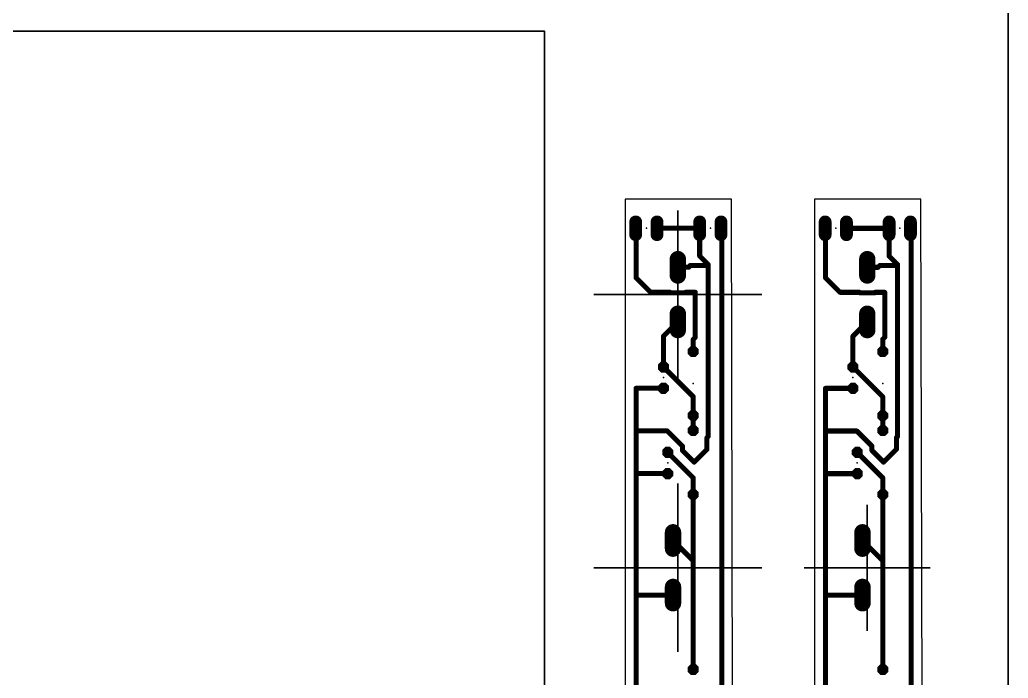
# Model space of a CAD drawing. Header units: millimetres. Extents: x -1276 to 1832, y -1676 to -667.
# Drawn here: x -791.7 to -674, y -829.4 to -751 of the extents above; entities that cross this region are included whole.
import ezdxf

# ---------------------------------------------------------------- set-up
doc = ezdxf.new("R2010")
doc.units = ezdxf.units.MM
doc.header["$MEASUREMENT"] = 0
for name, color, linetype in [('16', 132, 'Continuous'), ('17', 110, 'Continuous'), ('20', 31, 'Continuous'), ('23', 53, 'Continuous'), ('box', 6, 'Continuous'), ('Layer 1', 7, 'Continuous')]:
    doc.layers.add(name, color=color, linetype=linetype)

# ---------------------------------------------------------------- blocks, each defined once
blk = doc.blocks.new('block 26')
at = {"layer": 'Layer 1', "color": 250, "lineweight": 35, "true_color": 0x231f20}
for points in [[(-1003.36, -826.28), (-1003.36, -806.24)], [(-1013.38, -816.26), (-993.35, -816.26)]]:
    blk.add_lwpolyline(points, dxfattribs=at)
blk = doc.blocks.new('block 28')
at = {"layer": 'Layer 1', "color": 250, "lineweight": 35, "true_color": 0x231f20}
for points in [[(-1003.36, -793.76), (-1003.36, -773.72)], [(-1013.38, -783.74), (-993.35, -783.74)]]:
    blk.add_lwpolyline(points, dxfattribs=at)
blk = doc.blocks.new('block 25')
at = {"layer": 'Layer 1'}
for name in ['block 28', 'block 26']:
    blk.add_blockref(name, (0, 0), dxfattribs=at)
blk = doc.blocks.new('block 33')
at = {"layer": 'Layer 1', "color": 250, "lineweight": 35, "true_color": 0x231f20}
for points in [[(-980.8, -823.76), (-980.8, -808.76)], [(-988.3, -816.26), (-973.3, -816.26)]]:
    blk.add_lwpolyline(points, dxfattribs=at)
blk = doc.blocks.new('block 32')
at = {"layer": 'Layer 1'}
blk.add_blockref('block 33', (0, 0), dxfattribs=at)
blk = doc.blocks.new('OCTAGONP')
at = {"const_width": 0.5}
blk.add_lwpolyline([(-0.25, -0.1036), (-0.25, 0.1036), (-0.1036, 0.25), (0.1036, 0.25), (0.25, 0.1036), (0.25, -0.1036), (0.1036, -0.25), (-0.1036, -0.25), (-0.25, -0.1036), (-0.25, 0.1036)], dxfattribs=at)
blk = doc.blocks.new('LONGP100')
at = {"const_width": 1}
blk.add_lwpolyline([(-0.5, 0), (0.5, 0)], dxfattribs=at)
at = {"const_width": 0.5}
for points in [[(-0.5, 0.25, 1), (-0.5, -0.25)], [(0.5, -0.25, 1), (0.5, 0.25)]]:
    blk.add_lwpolyline(points, format="xyb", dxfattribs=at)

msp = doc.modelspace()

# ---------------------------------------------------------------- linework, layer by layer
at = {"layer": '16', "const_width": 0.6}
for points in [[(-718.2791, -781.72761), (-718.2791, -775.83961)], [(-715.7851, -775.83961), (-710.7051, -775.83961)], [(-710.7051, -779.14161), (-710.7051, -775.83961)], [(-708.0767, -926.77241), (-708.0767, -775.83971)], [(-695.71607, -781.72995), (-695.71607, -775.84195)], [(-693.22207, -775.84195), (-688.14207, -775.84195)], [(-688.14207, -779.14395), (-688.14207, -775.84195)], [(-685.51367, -926.77475), (-685.51367, -775.84205)], [(-709.7067, -780.14001), (-710.7051, -779.14161)], [(-687.14367, -780.14235), (-688.14207, -779.14395)], [(-713.3051, -780.48361), (-712.029, -780.48361)], [(-712.029, -780.48361), (-711.81, -780.26461)], [(-711.81, -780.26461), (-709.8313, -780.26461)], [(-709.8313, -780.26461), (-709.7067, -780.14001)], [(-709.7067, -800.64041), (-709.7067, -780.14001)], [(-690.74207, -780.48595), (-689.46597, -780.48595)], [(-689.46597, -780.48595), (-689.24697, -780.26695)], [(-689.24697, -780.26695), (-687.26827, -780.26695)], [(-687.26827, -780.26695), (-687.14367, -780.14235)], [(-687.14367, -800.64275), (-687.14367, -780.14235)], [(-716.5471, -783.45961), (-718.2791, -781.72761)], [(-693.98407, -783.46195), (-695.71607, -781.72995)], [(-714.2386, -783.45961), (-716.5471, -783.45961)], [(-714.1646, -783.53361), (-714.2386, -783.45961)], [(-712.4456, -783.53361), (-714.1646, -783.53361)], [(-712.3716, -783.45961), (-712.4456, -783.53361)], [(-711.2301, -783.45961), (-712.3716, -783.45961)], [(-711.2301, -788.81811), (-711.2301, -783.45961)], [(-691.67557, -783.46195), (-693.98407, -783.46195)], [(-691.60157, -783.53595), (-691.67557, -783.46195)], [(-689.88257, -783.53595), (-691.60157, -783.53595)], [(-689.80857, -783.46195), (-689.88257, -783.53595)], [(-688.66707, -783.46195), (-689.80857, -783.46195)], [(-688.66707, -788.82045), (-688.66707, -783.46195)], [(-715.0155, -788.69401), (-713.3051, -786.98361)], [(-692.45247, -788.69635), (-690.74207, -786.98595)], [(-715.0155, -792.34961), (-715.0155, -788.69401)], [(-711.4671, -789.05511), (-711.2301, -788.81811)], [(-692.45247, -792.35195), (-692.45247, -788.69635)], [(-688.90407, -789.05745), (-688.66707, -788.82045)], [(-711.4671, -790.51321), (-711.4671, -789.05511)], [(-688.90407, -790.51555), (-688.90407, -789.05745)], [(-715.0155, -792.34961), (-711.4671, -795.89801)], [(-692.45247, -792.35195), (-688.90407, -795.90035)], [(-718.2791, -799.96961), (-718.2791, -794.88961)], [(-715.0155, -794.88961), (-718.2791, -794.88961)], [(-695.71607, -799.97195), (-695.71607, -794.89195)], [(-692.45247, -794.89195), (-695.71607, -794.89195)], [(-711.4671, -795.89801), (-711.4671, -798.13321)], [(-688.90407, -795.90035), (-688.90407, -798.13555)], [(-711.4671, -798.13321), (-711.4671, -799.91121)], [(-688.90407, -798.13555), (-688.90407, -799.91355)], [(-718.2791, -805.04961), (-718.2791, -799.96961)], [(-718.2791, -799.96961), (-714.5579, -799.96961)], [(-714.5579, -799.96961), (-712.7471, -801.78041)], [(-709.8367, -800.77041), (-709.7067, -800.64041)], [(-709.8367, -802.14921), (-709.8367, -800.77041)], [(-695.71607, -805.05195), (-695.71607, -799.97195)], [(-695.71607, -799.97195), (-691.99487, -799.97195)], [(-691.99487, -799.97195), (-690.18407, -801.78275)], [(-687.27367, -800.77275), (-687.14367, -800.64275)], [(-687.27367, -802.15155), (-687.27367, -800.77275)], [(-712.7471, -801.78041), (-712.7471, -802.29011)], [(-690.18407, -801.78275), (-690.18407, -802.29245)], [(-714.5075, -802.50961), (-711.4671, -805.55001)], [(-712.7471, -802.29011), (-711.3623, -803.67481)], [(-711.3623, -803.67481), (-709.8367, -802.14921)], [(-691.94447, -802.51195), (-688.90407, -805.55235)], [(-690.18407, -802.29245), (-688.79927, -803.67715)], [(-688.79927, -803.67715), (-687.27367, -802.15155)], [(-718.2791, -819.49961), (-718.2791, -805.04961)], [(-714.5075, -805.04961), (-718.2791, -805.04961)], [(-695.71607, -819.50195), (-695.71607, -805.05195)], [(-691.94447, -805.05195), (-695.71607, -805.05195)], [(-711.4671, -805.55001), (-711.4671, -807.53121)], [(-688.90407, -805.55235), (-688.90407, -807.53355)], [(-711.4671, -807.53121), (-711.4671, -815.41981)], [(-688.90407, -807.53355), (-688.90407, -815.42215)], [(-711.4671, -815.41981), (-713.8801, -813.00681)], [(-688.90407, -815.42215), (-691.31707, -813.00915)], [(-711.4671, -828.35921), (-711.4671, -815.41981)], [(-688.90407, -828.36155), (-688.90407, -815.42215)], [(-718.2791, -832.98961), (-718.2791, -819.49961)], [(-713.8801, -819.50681), (-718.2791, -819.49961)], [(-695.71607, -832.99195), (-695.71607, -819.50195)], [(-691.31707, -819.50915), (-695.71607, -819.50195)]]:
    msp.add_lwpolyline(points, dxfattribs=at)
at = {"layer": '16', "const_width": 0.3}
for points in [[(-718.1291, -775.83961, 1), (-718.4291, -775.83961)], [(-715.7851, -775.68961, 1), (-715.7851, -775.98961)], [(-710.5551, -775.83961, 1), (-710.8551, -775.83961)], [(-710.7051, -775.98961, 1), (-710.7051, -775.68961)], [(-707.9267, -775.83971, 1), (-708.2267, -775.83971)], [(-695.56607, -775.84195, 1), (-695.86607, -775.84195)], [(-693.22207, -775.69195, 1), (-693.22207, -775.99195)], [(-687.99207, -775.84195, 1), (-688.29207, -775.84195)], [(-688.14207, -775.99195, 1), (-688.14207, -775.69195)], [(-685.36367, -775.84205, 1), (-685.66367, -775.84205)], [(-710.599, -779.03551, 1), (-710.8112, -779.24771)], [(-710.8551, -779.14161, 1), (-710.5551, -779.14161)], [(-688.03597, -779.03785, 1), (-688.24817, -779.25005)], [(-688.29207, -779.14395, 1), (-687.99207, -779.14395)], [(-713.3051, -780.33361, 1), (-713.3051, -780.63361)], [(-712.1351, -780.37751, 1), (-711.9229, -780.58971)], [(-712.029, -780.63361, 1), (-712.029, -780.33361)], [(-711.81, -780.11461, 1), (-711.81, -780.41461)], [(-711.7039, -780.37071, 1), (-711.9161, -780.15851)], [(-709.9374, -780.15851, 1), (-709.7252, -780.37071)], [(-709.5567, -780.14001, 1), (-709.8567, -780.14001)], [(-709.8313, -780.41461, 1), (-709.8313, -780.11461)], [(-709.6006, -780.24611, 1), (-709.8128, -780.03391)], [(-709.8128, -780.24611, 1), (-709.6006, -780.03391)], [(-690.74207, -780.33595, 1), (-690.74207, -780.63595)], [(-689.57207, -780.37985, 1), (-689.35987, -780.59205)], [(-689.46597, -780.63595, 1), (-689.46597, -780.33595)], [(-689.24697, -780.11695, 1), (-689.24697, -780.41695)], [(-689.14087, -780.37305, 1), (-689.35307, -780.16085)], [(-687.37437, -780.16085, 1), (-687.16217, -780.37305)], [(-686.99367, -780.14235, 1), (-687.29367, -780.14235)], [(-687.26827, -780.41695, 1), (-687.26827, -780.11695)], [(-687.03757, -780.24845, 1), (-687.24977, -780.03625)], [(-687.24977, -780.24845, 1), (-687.03757, -780.03625)], [(-718.173, -781.62151, 1), (-718.3852, -781.83371)], [(-718.4291, -781.72761, 1), (-718.1291, -781.72761)], [(-695.60997, -781.62385, 1), (-695.82217, -781.83605)], [(-695.86607, -781.72995, 1), (-695.56607, -781.72995)], [(-716.5471, -783.30961, 1), (-716.5471, -783.60961)], [(-716.6532, -783.56571, 1), (-716.441, -783.35351)], [(-714.1325, -783.35351, 1), (-714.3447, -783.56571)], [(-714.1646, -783.38361, 1), (-714.1646, -783.68361)], [(-714.2707, -783.63971, 1), (-714.0585, -783.42751)], [(-714.2386, -783.60961, 1), (-714.2386, -783.30961)], [(-712.5517, -783.42751, 1), (-712.3395, -783.63971)], [(-712.3716, -783.30961, 1), (-712.3716, -783.60961)], [(-712.2655, -783.56571, 1), (-712.4777, -783.35351)], [(-712.4456, -783.68361, 1), (-712.4456, -783.38361)], [(-711.0801, -783.45961, 1), (-711.3801, -783.45961)], [(-711.2301, -783.60961, 1), (-711.2301, -783.30961)], [(-693.98407, -783.31195, 1), (-693.98407, -783.61195)], [(-694.09017, -783.56805, 1), (-693.87797, -783.35585)], [(-691.56947, -783.35585, 1), (-691.78167, -783.56805)], [(-691.60157, -783.38595, 1), (-691.60157, -783.68595)], [(-691.70767, -783.64205, 1), (-691.49547, -783.42985)], [(-691.67557, -783.61195, 1), (-691.67557, -783.31195)], [(-689.98867, -783.42985, 1), (-689.77647, -783.64205)], [(-689.80857, -783.31195, 1), (-689.80857, -783.61195)], [(-689.70247, -783.56805, 1), (-689.91467, -783.35585)], [(-689.88257, -783.68595, 1), (-689.88257, -783.38595)], [(-688.51707, -783.46195, 1), (-688.81707, -783.46195)], [(-688.66707, -783.61195, 1), (-688.66707, -783.31195)], [(-713.199, -787.08971, 1), (-713.4112, -786.87751)], [(-690.63597, -787.09205, 1), (-690.84817, -786.87985)], [(-715.1216, -788.58791, 1), (-714.9094, -788.80011)], [(-714.8655, -788.69401, 1), (-715.1655, -788.69401)], [(-711.3801, -788.81811, 1), (-711.0801, -788.81811)], [(-711.124, -788.92421, 1), (-711.3362, -788.71201)], [(-692.55857, -788.59025, 1), (-692.34637, -788.80245)], [(-692.30247, -788.69635, 1), (-692.60247, -788.69635)], [(-688.81707, -788.82045, 1), (-688.51707, -788.82045)], [(-688.56097, -788.92655, 1), (-688.77317, -788.71435)], [(-711.5732, -788.94901, 1), (-711.361, -789.16121)], [(-711.3171, -789.05511, 1), (-711.6171, -789.05511)], [(-689.01017, -788.95135, 1), (-688.79797, -789.16355)], [(-688.75407, -789.05745, 1), (-689.05407, -789.05745)], [(-711.6171, -790.51321, 1), (-711.3171, -790.51321)], [(-689.05407, -790.51555, 1), (-688.75407, -790.51555)], [(-714.9094, -792.24351, 1), (-715.1216, -792.45571)], [(-715.1655, -792.34961, 1), (-714.8655, -792.34961)], [(-692.34637, -792.24585, 1), (-692.55857, -792.45805)], [(-692.60247, -792.35195, 1), (-692.30247, -792.35195)], [(-718.1291, -794.88961, 1), (-718.4291, -794.88961)], [(-718.2791, -794.73961, 1), (-718.2791, -795.03961)], [(-715.0155, -795.03961, 1), (-715.0155, -794.73961)], [(-695.56607, -794.89195, 1), (-695.86607, -794.89195)], [(-695.71607, -794.74195, 1), (-695.71607, -795.04195)], [(-692.45247, -795.04195, 1), (-692.45247, -794.74195)], [(-711.3171, -795.89801, 1), (-711.6171, -795.89801)], [(-711.5732, -796.00411, 1), (-711.361, -795.79191)], [(-688.75407, -795.90035, 1), (-689.05407, -795.90035)], [(-689.01017, -796.00645, 1), (-688.79797, -795.79425)], [(-711.3171, -798.13321, 1), (-711.6171, -798.13321)], [(-711.6171, -798.13321, 1), (-711.3171, -798.13321)], [(-688.75407, -798.13555, 1), (-689.05407, -798.13555)], [(-689.05407, -798.13555, 1), (-688.75407, -798.13555)], [(-718.1291, -799.96961, 1), (-718.4291, -799.96961)], [(-718.2791, -799.81961, 1), (-718.2791, -800.11961)], [(-718.4291, -799.96961, 1), (-718.1291, -799.96961)], [(-714.4518, -799.86351, 1), (-714.664, -800.07571)], [(-714.5579, -800.11961, 1), (-714.5579, -799.81961)], [(-711.6171, -799.91121, 1), (-711.3171, -799.91121)], [(-709.6867, -800.77041, 1), (-709.9867, -800.77041)], [(-709.8567, -800.64041, 1), (-709.5567, -800.64041)], [(-709.6006, -800.74651, 1), (-709.8128, -800.53431)], [(-695.56607, -799.97195, 1), (-695.86607, -799.97195)], [(-695.71607, -799.82195, 1), (-695.71607, -800.12195)], [(-695.86607, -799.97195, 1), (-695.56607, -799.97195)], [(-691.88877, -799.86585, 1), (-692.10097, -800.07805)], [(-691.99487, -800.12195, 1), (-691.99487, -799.82195)], [(-689.05407, -799.91355, 1), (-688.75407, -799.91355)], [(-687.12367, -800.77275, 1), (-687.42367, -800.77275)], [(-687.29367, -800.64275, 1), (-686.99367, -800.64275)], [(-687.03757, -800.74885, 1), (-687.24977, -800.53665)], [(-712.5971, -801.78041, 1), (-712.8971, -801.78041)], [(-712.8532, -801.88651, 1), (-712.641, -801.67431)], [(-709.9428, -800.66431, 1), (-709.7306, -800.87651)], [(-690.03407, -801.78275, 1), (-690.33407, -801.78275)], [(-690.29017, -801.88885, 1), (-690.07797, -801.67665)], [(-687.37977, -800.66665, 1), (-687.16757, -800.87885)], [(-714.4014, -802.40351, 1), (-714.6136, -802.61571)], [(-712.641, -802.18401, 1), (-712.8532, -802.39621)], [(-712.8971, -802.29011, 1), (-712.5971, -802.29011)], [(-709.9867, -802.14921, 1), (-709.6867, -802.14921)], [(-709.7306, -802.25531, 1), (-709.9428, -802.04311)], [(-691.83837, -802.40585, 1), (-692.05057, -802.61805)], [(-690.07797, -802.18635, 1), (-690.29017, -802.39855)], [(-690.33407, -802.29245, 1), (-690.03407, -802.29245)], [(-687.42367, -802.15155, 1), (-687.12367, -802.15155)], [(-687.16757, -802.25765, 1), (-687.37977, -802.04545)], [(-711.4684, -803.56881, 1), (-711.2563, -803.78091)], [(-711.4684, -803.78091, 1), (-711.2563, -803.56881)], [(-688.90537, -803.57115, 1), (-688.69327, -803.78325)], [(-688.90537, -803.78325, 1), (-688.69327, -803.57115)], [(-718.1291, -805.04961, 1), (-718.4291, -805.04961)], [(-718.2791, -804.89961, 1), (-718.2791, -805.19961)], [(-718.4291, -805.04961, 1), (-718.1291, -805.04961)], [(-714.5075, -805.19961, 1), (-714.5075, -804.89961)], [(-695.56607, -805.05195, 1), (-695.86607, -805.05195)], [(-695.71607, -804.90195, 1), (-695.71607, -805.20195)], [(-695.86607, -805.05195, 1), (-695.56607, -805.05195)], [(-691.94447, -805.20195, 1), (-691.94447, -804.90195)], [(-711.3171, -805.55001, 1), (-711.6171, -805.55001)], [(-711.5732, -805.65611, 1), (-711.361, -805.44391)], [(-688.75407, -805.55235, 1), (-689.05407, -805.55235)], [(-689.01017, -805.65845, 1), (-688.79797, -805.44625)], [(-711.3171, -807.53121, 1), (-711.6171, -807.53121)], [(-711.6171, -807.53121, 1), (-711.3171, -807.53121)], [(-688.75407, -807.53355, 1), (-689.05407, -807.53355)], [(-689.05407, -807.53355, 1), (-688.75407, -807.53355)], [(-713.774, -812.90071, 1), (-713.9862, -813.11291)], [(-691.21097, -812.90305, 1), (-691.42317, -813.11525)], [(-711.3171, -815.41981, 1), (-711.6171, -815.41981)], [(-711.6171, -815.41981, 1), (-711.3171, -815.41981)], [(-711.5732, -815.52591, 1), (-711.361, -815.31371)], [(-688.75407, -815.42215, 1), (-689.05407, -815.42215)], [(-689.05407, -815.42215, 1), (-688.75407, -815.42215)], [(-689.01017, -815.52825, 1), (-688.79797, -815.31605)], [(-718.1291, -819.49961, 1), (-718.4291, -819.49961)], [(-718.2789, -819.34961, 1), (-718.2793, -819.64961)], [(-713.8803, -819.65681, 1), (-713.8799, -819.35681)], [(-695.56607, -819.50195, 1), (-695.86607, -819.50195)], [(-695.71587, -819.35195, 1), (-695.71627, -819.65195)], [(-691.31727, -819.65915, 1), (-691.31687, -819.35915)], [(-718.4291, -819.49961, 1), (-718.1291, -819.49961)], [(-695.86607, -819.50195, 1), (-695.56607, -819.50195)], [(-711.6171, -828.35921, 1), (-711.3171, -828.35921)], [(-689.05407, -828.36155, 1), (-688.75407, -828.36155)]]:
    msp.add_lwpolyline(points, format="xyb", dxfattribs=at)
at = {"layer": '20'}
for p, q in [((-706.9151, -772.35961), (-719.5951, -772.35961)), ((-719.5951, -772.35961), (-719.5951, -953.51261)), ((-706.5341, -953.51261), (-706.9151, -772.35961)), ((-684.35207, -772.36195), (-697.03207, -772.36195)), ((-697.03207, -772.36195), (-697.03207, -953.51495)), ((-683.97107, -953.51495), (-684.35207, -772.36195))]:
    msp.add_line(p, q, dxfattribs=at)
at = {"layer": '23'}
for p in [(-717.0551, -775.83961), (-709.4351, -775.83961), (-694.49207, -775.84195), (-686.87207, -775.84195), (-713.3051, -783.73361), (-690.74207, -783.73595), (-715.0155, -793.61961), (-711.4671, -794.32321), (-692.45247, -793.62195), (-688.90407, -794.32555), (-714.5075, -803.77961), (-711.4671, -803.72121), (-691.94447, -803.78195), (-688.90407, -803.72355), (-713.8801, -816.25681), (-691.31707, -816.25915)]:
    msp.add_point(p, dxfattribs=at)
at = {"layer": 'box', "lineweight": 35}
for points in [[(-673.95675, -985.7269), (-913.95675, -985.7269), (-913.95675, -695.7269), (-673.95675, -695.7269), (-673.95675, -985.7269)], [(-729.18722, -970.7269), (-899.18722, -970.7269), (-899.18722, -752.35114), (-729.18722, -752.35114), (-729.18722, -970.7269)]]:
    msp.add_lwpolyline(points, dxfattribs=at)

# ---------------------------------------------------------------- block references
at = {"layer": '17'}
for name, p, xscale, yscale, rotation in [('LONGP100', (-718.3251, -775.83961), 1.524, 1.524, 90), ('LONGP100', (-715.7851, -775.83961), 1.524, 1.524, 90), ('LONGP100', (-710.7051, -775.83961), 1.524, 1.524, 90), ('LONGP100', (-708.1651, -775.83961), 1.524, 1.524, 90), ('LONGP100', (-695.76207, -775.84195), 1.524, 1.524, 90), ('LONGP100', (-693.22207, -775.84195), 1.524, 1.524, 90), ('LONGP100', (-688.14207, -775.84195), 1.524, 1.524, 90), ('LONGP100', (-685.60207, -775.84195), 1.524, 1.524, 90), ('LONGP100', (-713.3051, -780.48361), 1.95, 1.95, 270), ('LONGP100', (-690.74207, -780.48595), 1.95, 1.95, 270), ('LONGP100', (-713.3051, -786.98361), 1.95, 1.95, 270), ('LONGP100', (-690.74207, -786.98595), 1.95, 1.95, 270), ('OCTAGONP', (-711.4671, -790.51321), 1.3208, 1.3208, 90), ('OCTAGONP', (-688.90407, -790.51555), 1.3208, 1.3208, 90), ('OCTAGONP', (-715.0155, -792.34961), 1.3208, 1.3208, 270), ('OCTAGONP', (-692.45247, -792.35195), 1.3208, 1.3208, 270), ('OCTAGONP', (-715.0155, -794.88961), 1.3208, 1.3208, 270), ('OCTAGONP', (-692.45247, -794.89195), 1.3208, 1.3208, 270), ('OCTAGONP', (-711.4671, -798.13321), 1.3208, 1.3208, 90), ('OCTAGONP', (-688.90407, -798.13555), 1.3208, 1.3208, 90), ('OCTAGONP', (-711.4671, -799.91121), 1.3208, 1.3208, 90), ('OCTAGONP', (-688.90407, -799.91355), 1.3208, 1.3208, 90), ('OCTAGONP', (-714.5075, -802.50961), 1.3208, 1.3208, 270), ('OCTAGONP', (-691.94447, -802.51195), 1.3208, 1.3208, 270), ('OCTAGONP', (-714.5075, -805.04961), 1.3208, 1.3208, 270), ('OCTAGONP', (-691.94447, -805.05195), 1.3208, 1.3208, 270), ('OCTAGONP', (-711.4671, -807.53121), 1.3208, 1.3208, 90), ('OCTAGONP', (-688.90407, -807.53355), 1.3208, 1.3208, 90), ('LONGP100', (-713.8801, -813.00681), 1.95, 1.95, 90), ('LONGP100', (-691.31707, -813.00915), 1.95, 1.95, 90), ('LONGP100', (-713.8801, -819.50681), 1.95, 1.95, 90), ('LONGP100', (-691.31707, -819.50915), 1.95, 1.95, 90), ('OCTAGONP', (-711.4671, -828.35921), 1.3208, 1.3208, 90), ('OCTAGONP', (-688.90407, -828.36155), 1.3208, 1.3208, 90)]:
    msp.add_blockref(name, p, dxfattribs=dict(at, xscale=xscale, yscale=yscale, rotation=rotation))
at = {"layer": 'box'}
for name in ['block 25', 'block 32']:
    msp.add_blockref(name, (290.05586, 0), dxfattribs=at)

doc.saveas('drawing.dxf')
